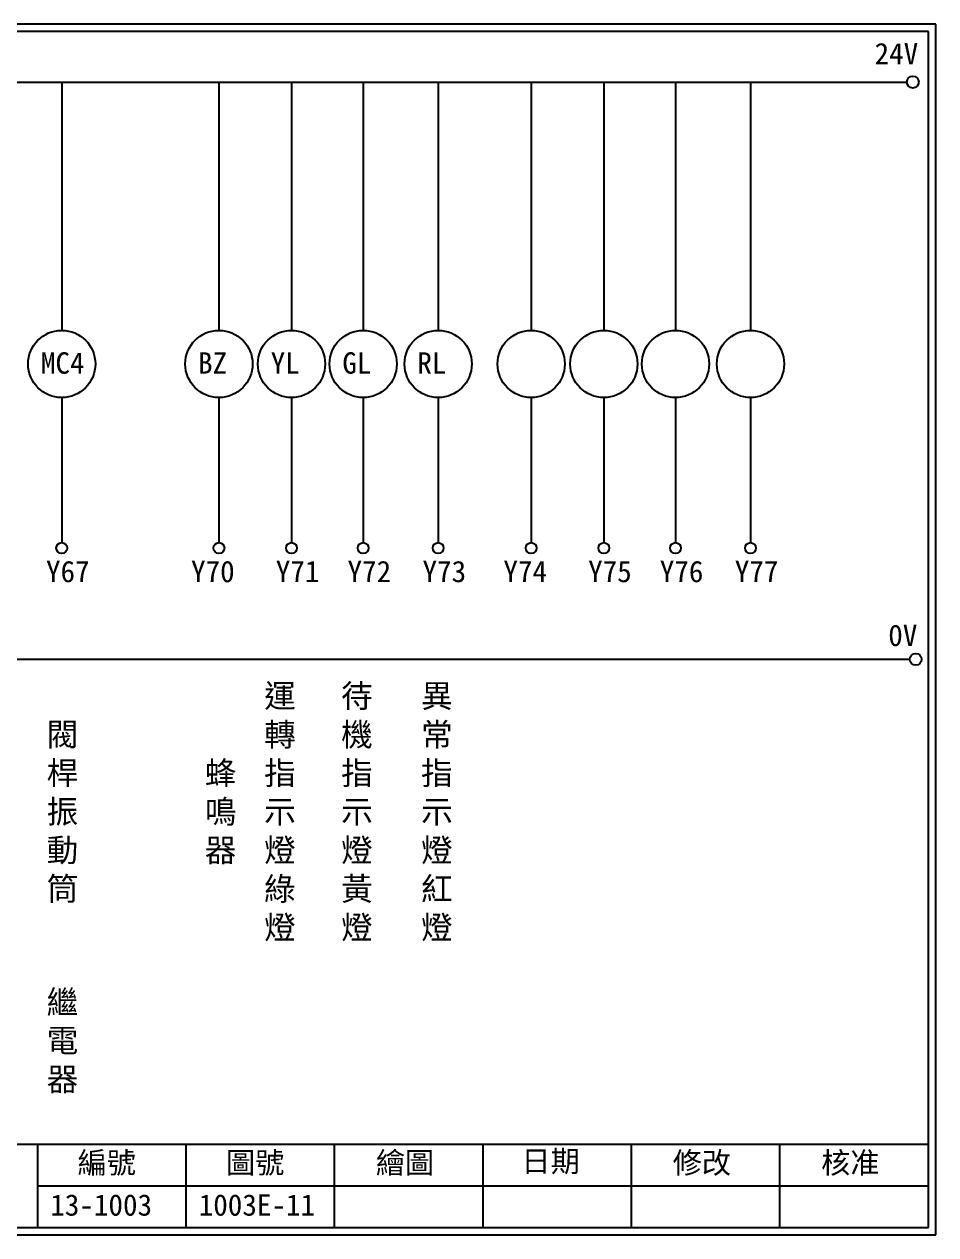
# Model space of a CAD drawing. Extents: x 926 to 1213, y 3 to 207.
# Drawn here: x 1059.2 to 1212.7, y 3 to 207 of the extents above; entities that cross this region are included whole.
import ezdxf

# ---------------------------------------------------------------- set-up
doc = ezdxf.new("R2010")
doc.units = 0
doc.layers.get('0').update_dxf_attribs({"linetype": 'CONTINUOUS'})
doc.layers.add('圖框層', color=7, linetype='CONTINUOUS')
doc.layers.add('標尺寸層', color=3, linetype='CONTINUOUS')
doc.styles.add('CNS', font='romanc.shx', dxfattribs={"bigfont": 'chineset.shx'})
doc.styles.add('STSL', font='KAIU.TTF')

msp = doc.modelspace()

# ---------------------------------------------------------------- linework, layer by layer
for centre in [(1208.88, 197.22), (1209.36, 99.96)]:
    msp.add_circle(centre, 1)
at = {"layer": '圖框層', "color": 7}
for p, q in [((1212.74, 206.97), (925.74, 206.97)), ((1212.74, 3), (1212.74, 206.97)), ((1211.49, 205.72), (926.99, 205.72)), ((1211.49, 4.25), (1211.49, 205.72)), ((926.99, 18.25), (1211.49, 18.25)), ((1061.49, 4.25), (1061.49, 18.25)), ((1086.49, 4.25), (1086.49, 18.25)), ((1111.49, 4.25), (1111.49, 18.25)), ((1136.49, 4.25), (1136.49, 18.25)), ((1161.49, 4.25), (1161.49, 18.25)), ((1186.49, 4.25), (1186.49, 18.25)), ((1061.49, 11.25), (1211.49, 11.25)), ((926.99, 4.25), (1211.49, 4.25)), ((925.74, 3), (1212.74, 3))]:
    msp.add_line(p, q, dxfattribs=at)
at = {"layer": '標尺寸層', "color": 7}
for p, q in [((930.28, 197.22), (1207.88, 197.22)), ((1065.54, 197.22), (1065.54, 155.39)), ((1092.01, 197.22), (1092.01, 155.39)), ((1104.24, 197.22), (1104.24, 155.39)), ((1116.31, 197.22), (1116.31, 155.39)), ((1128.94, 197.22), (1128.94, 155.39)), ((1144.6, 197.22), (1144.6, 155.39)), ((1156.84, 197.22), (1156.84, 155.39)), ((1168.91, 197.22), (1168.91, 155.39)), ((1181.54, 197.22), (1181.54, 155.39)), ((1065.54, 144.07), (1065.54, 119.62)), ((1092.01, 144.07), (1092.01, 119.62)), ((1104.24, 144.07), (1104.24, 119.62)), ((1116.31, 144.07), (1116.31, 119.62)), ((1128.94, 144.07), (1128.94, 119.62)), ((1144.6, 144.07), (1144.6, 119.62)), ((1156.84, 144.07), (1156.84, 119.62)), ((1168.91, 144.07), (1168.91, 119.62)), ((1181.54, 144.07), (1181.54, 119.62)), ((930.49, 99.96), (1208.36, 99.96))]:
    msp.add_line(p, q, dxfattribs=at)
for centre, radius in [((1065.54, 149.73), 5.66), ((1092.01, 149.73), 5.66), ((1104.24, 149.73), 5.66), ((1116.31, 149.73), 5.66), ((1128.94, 149.73), 5.66), ((1144.6, 149.73), 5.66), ((1156.84, 149.73), 5.66), ((1168.91, 149.73), 5.66), ((1181.54, 149.73), 5.66), ((1065.54, 118.7), 0.92), ((1092.01, 118.7), 0.92), ((1104.24, 118.7), 0.92), ((1116.31, 118.7), 0.92), ((1128.94, 118.7), 0.92), ((1144.6, 118.7), 0.92), ((1156.84, 118.7), 0.92), ((1168.91, 118.7), 0.92), ((1181.54, 118.7), 0.92)]:
    msp.add_circle(centre, radius, dxfattribs=at)

# ---------------------------------------------------------------- texts
at = {"layer": '圖框層', "color": 4, "style": 'STSL'}
for s, p in [('24V', (1202.44, 200.22)), ('MC4', (1062.03, 148.09)), ('BZ', (1088.5, 148.09)), ('YL', (1100.73, 148.09)), ('GL', (1112.8, 148.09)), ('RL', (1125.43, 148.09)), ('Y67', (1062.89, 112.96)), ('Y70', (1087.32, 112.96)), ('Y71', (1101.59, 112.96)), ('Y72', (1113.67, 112.96)), ('Y73', (1126.3, 112.96)), ('Y74', (1139.92, 112.96)), ('Y75', (1154.19, 112.96)), ('Y76', (1166.26, 112.96)), ('Y77', (1178.89, 112.96)), ('0V', (1204.74, 102.2)), ('編號', (1068.21, 13.34)), ('圖號', (1093.21, 13.34)), ('繪圖', (1118.44, 13.34)), ('日期', (1142.96, 13.59)), ('修改', (1168.44, 13.34)), ('核准', (1193.44, 13.34)), ('13-1003', (1063.61, 6.22)), ('1003E-11', (1088.61, 6.22))]:
    msp.add_text(s, height=3.6, dxfattribs=at).set_placement(p)
at = {"layer": '標尺寸層', "color": 7, "char_height": 3.9, "width": 2.8481, "attachment_point": 5, "style": 'CNS'}
for s, insert in [('{\\fDFKai-SB|b0|i0|c136|p65;運轉指示燈綠燈}', (1102.29, 74.09)), ('{\\fDFKai-SB|b0|i0|c136|p65;待機指示燈黃燈}', (1115.26, 74.09)), ('{\\fDFKai-SB|b0|i0|c136|p65;異常指示燈紅燈}', (1128.72, 74.09)), ('{\\fDFKai-SB|b0|i0|c136|p65;閥桿振動筒}', (1065.66, 74.09)), ('{\\fDFKai-SB|b0|i0|c136|p65;蜂鳴器}', (1092.3, 74.09)), ('{\\fDFKai-SB|b0|i0|c136|p65;繼電器}', (1065.66, 35.51))]:
    msp.add_mtext(s, dxfattribs=dict(at, insert=insert))

doc.saveas('drawing.dxf')
